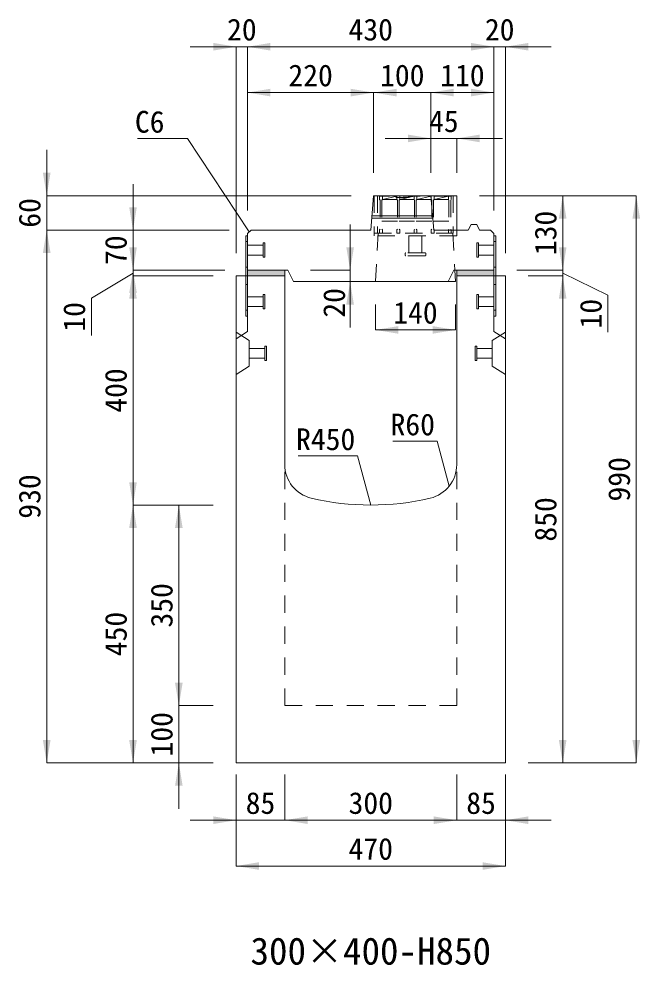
# Model space of a CAD drawing. Units: millimetres at full size, sheet at 1:40. Extents: x -1934 to 44546, y -100881 to -70395.
# Drawn here: x 13759 to 14843, y -93253 to -91602 of the extents above; entities that cross this region are included whole.
import ezdxf
from ezdxf.enums import TextEntityAlignment as Align

# ---------------------------------------------------------------- set-up
doc = ezdxf.new("R2010")
doc.units = ezdxf.units.MM
doc.header["$LTSCALE"] = 40
for name, pattern in [('CHAIN_DOUBLE_DASH', [23.5, 12, -1.5, 3.5, -1.5, 3.5, -1.5]), ('USER1', [1.35, 0.75, -0.6]), ('USER2', [1.35, 0.75, -0.6])]:
    doc.linetypes.add(name, pattern=pattern)
for name, color, linetype, lineweight in [('0_2', 7, 'Continuous', 13), ('インサート', 92, 'USER2', 9), ('グレーチング', 7, 'USER2', 5), ('プレート', 7, 'USER1', 9), ('モルタル', 7, 'Continuous', 9), ('受枠', 3, 'USER2', 5), ('寸法線', 7, 'Continuous', 9), ('引出線', 4, 'Continuous', 9), ('本体', 2, 'Continuous', 13), ('補助線', 8, 'CHAIN_DOUBLE_DASH', 5)]:
    doc.layers.add(name, color=color, linetype=linetype, lineweight=lineweight)
doc.layers.add('ハッチング_モルタル', color=30, linetype='Continuous')
doc.styles.add('ＭＳ ゴシック', font='')
doc.styles.get('ＭＳ ゴシック').set_extended_font_data('MS Gothic')

# ---------------------------------------------------------------- blocks, each defined once
blk = doc.blocks.new('filled_arrow')
at = {"color": 0, "linetype": 'Continuous', "lineweight": -2}
blk.add_solid([(7.5, 1.25), (0, 0), (7.5, -1.25)], dxfattribs=at)

msp = doc.modelspace()

# ---------------------------------------------------------------- hatches: boundary and pattern name
at = {"layer": 'ハッチング_モルタル'}
for points in [[(14157.74, -92040.41), (14157.74, -92050.41), (14222.74, -92050.41), (14222.74, -92040.41)], [(14522.74, -92040.41), (14522.74, -92050.41), (14587.74, -92050.41), (14587.74, -92040.41)]]:
    msp.add_hatch(color=256, dxfattribs=at).paths.add_polyline_path(points)

# ---------------------------------------------------------------- linework, layer by layer
at = {"layer": 'インサート'}
for p, q in [((14157.74, -91996.91), (14184.74, -91996.91)), ((14157.74, -91996.91), (14157.74, -92013.91)), ((14187.74, -91992.91), (14184.74, -91992.91)), ((14184.74, -91992.91), (14184.74, -92017.91)), ((14187.74, -92017.91), (14187.74, -91992.91)), ((14557.74, -91992.91), (14560.74, -91992.91)), ((14557.74, -92017.91), (14557.74, -91992.91)), ((14560.74, -91992.91), (14560.74, -92017.91)), ((14587.74, -91996.91), (14560.74, -91996.91)), ((14587.74, -91996.91), (14587.74, -92013.91)), ((14157.74, -92013.91), (14184.74, -92013.91)), ((14587.74, -92013.91), (14560.74, -92013.91)), ((14184.74, -92017.91), (14187.74, -92017.91)), ((14560.74, -92017.91), (14557.74, -92017.91)), ((14187.74, -92082.91), (14184.74, -92082.91)), ((14184.74, -92082.91), (14184.74, -92107.91)), ((14187.74, -92107.91), (14187.74, -92082.91)), ((14557.74, -92082.91), (14560.74, -92082.91)), ((14557.74, -92107.91), (14557.74, -92082.91)), ((14560.74, -92082.91), (14560.74, -92107.91)), ((14157.74, -92086.91), (14184.74, -92086.91)), ((14157.74, -92086.91), (14157.74, -92103.91)), ((14587.74, -92086.91), (14560.74, -92086.91)), ((14587.74, -92086.91), (14587.74, -92103.91)), ((14157.74, -92103.91), (14184.74, -92103.91)), ((14184.74, -92107.91), (14187.74, -92107.91)), ((14560.74, -92107.91), (14557.74, -92107.91)), ((14587.74, -92103.91), (14560.74, -92103.91))]:
    msp.add_line(p, q, dxfattribs=at)
at = {"layer": 'インサート', "linetype": 'Continuous', "lineweight": 5}
for p, q in [((14160.74, -92193.91), (14160.74, -92176.91)), ((14187.74, -92176.91), (14160.74, -92176.91)), ((14187.74, -92197.91), (14187.74, -92172.91)), ((14190.74, -92172.91), (14187.74, -92172.91)), ((14190.74, -92197.91), (14190.74, -92172.91)), ((14554.74, -92172.91), (14554.74, -92197.91)), ((14554.74, -92172.91), (14557.74, -92172.91)), ((14557.74, -92172.91), (14557.74, -92197.91)), ((14557.74, -92176.91), (14584.74, -92176.91)), ((14584.74, -92176.91), (14584.74, -92193.91)), ((14187.74, -92193.91), (14160.74, -92193.91)), ((14190.74, -92197.91), (14187.74, -92197.91)), ((14554.74, -92197.91), (14557.74, -92197.91)), ((14557.74, -92193.91), (14584.74, -92193.91))]:
    msp.add_line(p, q, dxfattribs=at)
at = {"layer": 'グレーチング'}
for p, q in [((14513.24, -91910.91), (14388.24, -91910.91)), ((14388.24, -91910.91), (14388.24, -91916.91)), ((14388.24, -91916.91), (14389.24, -91917.91)), ((14389.24, -91917.91), (14389.24, -91968.91)), ((14393.24, -91916.91), (14392.24, -91917.91)), ((14392.24, -91917.91), (14392.24, -91968.91)), ((14393.24, -91910.91), (14393.24, -91916.91)), ((14393.24, -91916.91), (14418.24, -91910.91)), ((14393.24, -91916.91), (14418.24, -91916.91)), ((14418.24, -91910.91), (14418.24, -91916.91)), ((14418.24, -91916.91), (14419.24, -91917.91)), ((14419.24, -91917.91), (14419.24, -91968.91)), ((14423.24, -91916.91), (14422.24, -91917.91)), ((14422.24, -91917.91), (14422.24, -91968.91)), ((14423.24, -91910.91), (14423.24, -91916.91)), ((14423.24, -91916.91), (14448.24, -91910.91)), ((14423.24, -91916.91), (14448.24, -91916.91)), ((14448.24, -91910.91), (14448.24, -91916.91)), ((14448.24, -91916.91), (14449.24, -91917.91)), ((14449.24, -91917.91), (14449.24, -91968.91)), ((14453.24, -91916.91), (14452.24, -91917.91)), ((14452.24, -91917.91), (14452.24, -91968.91)), ((14453.24, -91910.91), (14453.24, -91916.91)), ((14453.24, -91916.91), (14478.24, -91910.91)), ((14453.24, -91916.91), (14478.24, -91916.91)), ((14478.24, -91910.91), (14478.24, -91916.91)), ((14478.24, -91916.91), (14479.24, -91917.91)), ((14479.24, -91917.91), (14479.24, -91968.91)), ((14483.24, -91916.91), (14482.24, -91917.91)), ((14482.24, -91917.91), (14482.24, -91968.91)), ((14483.24, -91910.91), (14483.24, -91916.91)), ((14483.24, -91916.91), (14508.24, -91910.91)), ((14483.24, -91916.91), (14508.24, -91916.91)), ((14508.24, -91910.91), (14508.24, -91916.91)), ((14508.24, -91916.91), (14509.24, -91917.91)), ((14509.24, -91917.91), (14509.24, -91968.91)), ((14513.24, -91916.91), (14512.24, -91917.91)), ((14512.24, -91917.91), (14512.24, -91968.91)), ((14513.24, -91910.91), (14513.24, -91916.91)), ((14392.24, -91954.91), (14419.24, -91954.91)), ((14422.24, -91954.91), (14449.24, -91954.91)), ((14452.24, -91954.91), (14479.24, -91954.91)), ((14482.24, -91954.91), (14509.24, -91954.91)), ((14388.24, -91969.91), (14389.24, -91968.91)), ((14388.24, -91975.91), (14388.24, -91969.91)), ((14388.24, -91975.91), (14393.24, -91975.91)), ((14393.24, -91969.91), (14392.24, -91968.91)), ((14393.24, -91975.91), (14393.24, -91969.91)), ((14418.24, -91969.91), (14419.24, -91968.91)), ((14418.24, -91975.91), (14418.24, -91969.91)), ((14418.24, -91975.91), (14423.24, -91975.91)), ((14423.24, -91969.91), (14422.24, -91968.91)), ((14423.24, -91975.91), (14423.24, -91969.91)), ((14448.24, -91969.91), (14449.24, -91968.91)), ((14448.24, -91975.91), (14448.24, -91969.91)), ((14448.24, -91975.91), (14453.24, -91975.91)), ((14453.24, -91969.91), (14452.24, -91968.91)), ((14453.24, -91975.91), (14453.24, -91969.91)), ((14478.24, -91969.91), (14479.24, -91968.91)), ((14478.24, -91975.91), (14478.24, -91969.91)), ((14478.24, -91975.91), (14483.24, -91975.91)), ((14483.24, -91969.91), (14482.24, -91968.91)), ((14483.24, -91975.91), (14483.24, -91969.91)), ((14508.24, -91969.91), (14509.24, -91968.91)), ((14508.24, -91975.91), (14508.24, -91969.91)), ((14508.24, -91975.91), (14513.24, -91975.91)), ((14513.24, -91969.91), (14512.24, -91968.91)), ((14513.24, -91975.91), (14513.24, -91969.91))]:
    msp.add_line(p, q, dxfattribs=at)
at = {"layer": 'プレート'}
for p, q in [((14157.74, -91990.41), (14154.54, -91990.41)), ((14590.94, -91990.41), (14587.74, -91990.41)), ((14157.74, -92035.41), (14154.54, -92035.41)), ((14590.94, -92035.41), (14587.74, -92035.41)), ((14157.74, -92065.41), (14154.54, -92065.41)), ((14590.94, -92065.41), (14587.74, -92065.41)), ((14157.74, -92110.41), (14154.54, -92110.41)), ((14590.94, -92110.41), (14587.74, -92110.41))]:
    msp.add_line(p, q, dxfattribs=at)
at = {"layer": 'プレート', "linetype": 'Continuous'}
for points in [[(14154.54, -92120.41), (14154.54, -91980.41), (14157.74, -91980.41), (14157.74, -92120.41)], [(14587.74, -92120.41), (14587.74, -91980.41), (14590.94, -91980.41), (14590.94, -92120.41)]]:
    msp.add_lwpolyline(points, close=True, dxfattribs=at)
at = {"layer": 'モルタル', "lineweight": 13}
msp.add_lwpolyline([(14157.74, -92040.41), (14222.74, -92040.41), (14222.74, -92050.41), (14157.74, -92050.41)], close=True, dxfattribs=at)
at = {"layer": 'モルタル'}
msp.add_lwpolyline([(14522.74, -92040.41), (14587.74, -92040.41), (14587.74, -92050.41), (14522.74, -92050.41)], close=True, dxfattribs=at)
at = {"layer": '受枠', "linetype": 'Continuous'}
for q in [(14378.74, -91910.41), (14522.74, -91970.41)]:
    msp.add_line((14522.74, -91910.41), q, dxfattribs=at)
at = {"layer": '受枠'}
for p, q in [((14378.74, -91910.41), (14378.74, -91980.41)), ((14384.74, -91910.41), (14384.74, -91975.91)), ((14516.74, -91910.41), (14516.74, -91975.91)), ((14378.74, -91975.91), (14522.74, -91975.91)), ((14522.74, -91980.41), (14378.74, -91980.41)), ((14439.4, -92010.08), (14439.4, -91980.41)), ((14462.07, -92010.08), (14462.07, -91980.41)), ((14522.74, -91970.41), (14522.74, -91980.41)), ((14432.87, -92011.14), (14432.87, -92014.34)), ((14467.54, -92010.08), (14433.94, -92010.08)), ((14467.54, -92015.41), (14433.94, -92015.41)), ((14468.6, -92011.14), (14468.6, -92014.34))]:
    msp.add_line(p, q, dxfattribs=at)
for centre, start, end in [((14433.94, -92011.14), 90, 180), ((14433.94, -92014.34), 180, 270), ((14467.54, -92011.14), 0, 90), ((14467.54, -92014.34), 270, 0)]:
    msp.add_arc(centre, 1.07, start, end, dxfattribs=at)
at = {"layer": '寸法線'}
for p, q in [((14237.74, -91650.41), (14057.74, -91650.41)), ((14137.74, -92010.41), (14137.74, -91650.41)), ((14157.74, -91650.41), (14587.74, -91650.41)), ((14157.74, -91936.41), (14157.74, -91650.41)), ((14157.74, -91936.41), (14157.74, -91650.41)), ((14507.74, -91650.41), (14687.74, -91650.41)), ((14587.74, -91936.41), (14587.74, -91650.41)), ((14587.74, -91936.41), (14587.74, -91650.41)), ((14607.74, -92010.41), (14607.74, -91650.41)), ((14157.74, -91730.41), (14377.74, -91730.41)), ((14157.74, -91936.41), (14157.74, -91730.41)), ((14377.74, -91870.41), (14377.74, -91730.41)), ((14557.74, -91730.41), (14377.74, -91730.41)), ((14377.74, -91870.41), (14377.74, -91730.41)), ((14477.74, -91730.41), (14587.74, -91730.41)), ((14477.74, -91870.41), (14477.74, -91730.41)), ((14587.74, -91936.41), (14587.74, -91730.41)), ((14602.74, -91810.41), (14397.74, -91810.41)), ((14477.74, -91870.41), (14477.74, -91810.41)), ((14522.74, -91870.41), (14522.74, -91810.41)), ((13807.14, -91830.41), (13807.14, -92050.41)), ((14477.74, -91870.41), (14477.74, -91840.41)), ((13957.74, -92120.41), (13957.74, -91890.41)), ((14338.74, -91910.41), (13807.14, -91910.41)), ((14562.74, -91910.41), (14836.13, -91910.41)), ((14562.74, -91910.41), (14707.74, -91910.41)), ((14707.74, -92040.41), (14707.74, -91910.41)), ((14836.13, -92900.41), (14836.13, -91910.41)), ((13957.74, -91960.41), (13957.74, -92130.41)), ((14336.71, -91960.41), (14336.71, -92140.41)), ((14707.74, -91960.41), (14707.74, -92130.41)), ((13807.14, -92900.41), (13807.14, -91970.41)), ((14125.74, -91970.41), (13807.14, -91970.41)), ((14123.74, -91970.41), (13807.14, -91970.41)), ((14123.74, -91970.41), (13957.74, -91970.41)), ((13957.74, -92045.41), (13885.13, -92089.45)), ((14117.74, -92040.41), (13957.74, -92040.41)), ((14117.74, -92040.41), (13957.74, -92040.41)), ((13957.74, -92450.41), (13957.74, -92050.41)), ((14097.74, -92050.41), (13957.74, -92050.41)), ((14097.74, -92050.41), (13957.74, -92050.41)), ((14267.74, -92040.41), (14336.71, -92040.41)), ((14627.74, -92040.41), (14707.74, -92040.41)), ((14627.74, -92040.41), (14707.74, -92040.41)), ((14647.74, -92050.41), (14707.74, -92050.41)), ((14647.74, -92050.41), (14707.74, -92050.41)), ((14707.74, -92045.41), (14786.77, -92083.84)), ((14707.74, -92900.41), (14707.74, -92050.41)), ((14277.74, -92060.41), (14336.71, -92060.41)), ((13885.13, -92089.45), (13885.13, -92154.32)), ((14786.77, -92083.84), (14786.77, -92148.71)), ((14380.74, -92100.41), (14380.74, -92144.64)), ((14520.74, -92100.41), (14520.74, -92144.64)), ((14380.74, -92144.64), (14520.74, -92144.64)), ((14097.74, -92450.41), (13957.74, -92450.41)), ((13957.74, -92900.41), (13957.74, -92450.41)), ((14097.74, -92450.41), (13957.74, -92450.41)), ((14037.74, -92800.41), (14037.74, -92450.41)), ((14097.74, -92450.41), (14037.74, -92450.41)), ((14037.74, -92980.41), (14037.74, -92720.41)), ((14097.74, -92800.41), (14037.74, -92800.41)), ((14097.74, -92800.41), (14037.74, -92800.41)), ((14097.74, -92900.41), (13807.14, -92900.41)), ((14097.74, -92900.41), (13957.74, -92900.41)), ((14097.74, -92900.41), (14037.74, -92900.41)), ((14647.74, -92900.41), (14836.13, -92900.41)), ((14647.74, -92900.41), (14707.74, -92900.41)), ((14137.74, -92920.41), (14137.74, -93000.41)), ((14137.74, -92920.41), (14137.74, -93080.41)), ((14222.74, -92920.41), (14222.74, -93000.41)), ((14222.74, -92920.41), (14222.74, -93000.41)), ((14522.74, -92920.41), (14522.74, -93000.41)), ((14522.74, -92920.41), (14522.74, -93000.41)), ((14607.74, -92920.41), (14607.74, -93000.41)), ((14607.74, -92920.41), (14607.74, -93080.41)), ((14057.74, -93000.41), (14302.74, -93000.41)), ((14222.74, -93000.41), (14522.74, -93000.41)), ((14442.74, -93000.41), (14687.74, -93000.41)), ((14137.74, -93080.41), (14607.74, -93080.41))]:
    msp.add_line(p, q, dxfattribs=at)
at = {"layer": '引出線'}
for points in [[(14160.74, -91973.41), (14052.74, -91810.41), (13965.64, -91810.41)], [(14509.81, -92417.1), (14488.79, -92338.68), (14411.29, -92338.68)], [(14372.74, -92450.41), (14349.71, -92364.49), (14246.22, -92364.49)]]:
    msp.add_lwpolyline(points, dxfattribs=at)
at = {"layer": '本体'}
for p, q in [((14372.74, -91970.41), (14377.74, -91910.41)), ((14377.74, -91910.41), (14414.74, -91910.41)), ((14414.74, -91910.41), (14417.74, -91913.41)), ((14417.74, -91913.41), (14437.74, -91913.41)), ((14437.74, -91913.41), (14440.74, -91910.41)), ((14440.74, -91910.41), (14477.74, -91910.41)), ((14477.74, -91910.41), (14482.74, -91970.41)), ((14480.99, -91949.41), (14374.49, -91949.41)), ((14480.65, -91945.41), (14374.82, -91945.41)), ((14542.74, -91970.41), (14547.74, -91960.41)), ((14547.74, -91960.41), (14557.74, -91960.41)), ((14557.74, -91960.41), (14562.74, -91970.41)), ((14157.74, -91976.41), (14163.74, -91970.41)), ((14157.74, -91976.41), (14157.74, -92040.41)), ((14163.74, -91970.41), (14372.74, -91970.41)), ((14482.74, -91970.41), (14542.74, -91970.41)), ((14562.74, -91970.41), (14581.74, -91970.41)), ((14581.74, -91970.41), (14587.74, -91976.41)), ((14587.74, -91976.41), (14587.74, -92040.41)), ((14157.74, -92040.41), (14227.74, -92040.41)), ((14227.74, -92040.41), (14237.74, -92060.41)), ((14517.74, -92040.41), (14507.74, -92060.41)), ((14517.74, -92040.41), (14587.74, -92040.41)), ((14237.74, -92060.41), (14507.74, -92060.41))]:
    msp.add_line(p, q, dxfattribs=at)
at = {"layer": '本体', "linetype": 'USER2', "lineweight": 9}
for p, q in [((14385.74, -91975.91), (14380.74, -92060.41)), ((14515.74, -91975.91), (14519.55, -92040.41))]:
    msp.add_line(p, q, dxfattribs=at)
at = {"layer": '本体', "lineweight": 20}
for p, q in [((14137.74, -92900.41), (14137.74, -92050.41)), ((14137.74, -92050.41), (14222.74, -92050.41)), ((14157.74, -92050.41), (14222.74, -92050.41)), ((14157.74, -92050.41), (14157.74, -92147.41)), ((14222.74, -92380.58), (14222.74, -92050.41)), ((14522.74, -92380.18), (14522.74, -92050.41)), ((14522.74, -92050.41), (14607.74, -92050.41)), ((14587.74, -92050.41), (14587.74, -92147.41)), ((14607.74, -92900.41), (14607.74, -92050.41)), ((14137.74, -92159.92), (14157.74, -92147.41)), ((14137.74, -92148.41), (14160.74, -92162.91)), ((14584.74, -92162.91), (14607.74, -92148.41)), ((14607.74, -92159.92), (14587.74, -92147.41)), ((14160.74, -92207.91), (14160.74, -92162.91)), ((14584.74, -92207.91), (14584.74, -92162.91)), ((14160.74, -92207.91), (14137.74, -92222.41)), ((14607.74, -92222.41), (14584.74, -92207.91)), ((14137.74, -92900.41), (14607.74, -92900.41))]:
    msp.add_line(p, q, dxfattribs=at)
at = {"layer": '本体', "linetype": 'USER1', "lineweight": 20}
for q in [(14222.74, -92380.58), (14522.74, -92800.41)]:
    msp.add_line((14222.74, -92800.41), q, dxfattribs=at)
at = {"layer": '本体', "linetype": 'USER2', "lineweight": 20}
msp.add_line((14522.74, -92800.41), (14522.74, -92380.18), dxfattribs=at)
at = {"layer": '本体', "lineweight": 20}
for centre, radius, start, end in [((14282.74, -92379.89), 60, 180, 256.65756), ((14462.74, -92379.89), 60, 283.34239, 0), ((14372.74, -92000.41), 450, 256.65756, 283.34239)]:
    msp.add_arc(centre, radius, start, end, dxfattribs=at)
at = {"layer": '補助線'}
for p in [(14519.55, -92040.41), (14507.74, -92060.41)]:
    msp.add_line(p, (14520.74, -92060.41), dxfattribs=at)

# ---------------------------------------------------------------- block references
at = {"layer": '寸法線', "xscale": 5.33, "yscale": 5.33}
for p, rotation in [((14137.74, -91650.41), 180), ((14587.74, -91650.41), 180), ((14587.74, -91650.41), 180), ((14377.74, -91730.41), 180), ((14587.74, -91730.41), 180), ((14477.74, -91810.41), 180), ((13807.14, -91910.41), 90), ((14707.74, -91910.41), 270), ((14836.13, -91910.41), 270), ((13957.74, -91970.41), 90), ((13807.14, -91970.41), 270), ((13807.14, -91970.41), 270), ((13957.74, -92040.41), 90), ((14336.71, -92040.41), 90), ((14707.74, -92040.41), 90), ((14707.74, -92040.41), 90), ((13957.74, -92040.41), 270), ((13957.74, -92050.41), 270), ((13957.74, -92050.41), 270), ((14707.74, -92050.41), 270), ((14707.74, -92050.41), 270), ((14336.71, -92060.41), 270), ((14520.74, -92144.64), 180), ((13957.74, -92450.41), 90), ((13957.74, -92450.41), 270), ((14037.74, -92450.41), 270), ((14037.74, -92800.41), 90), ((14037.74, -92800.41), 90), ((13807.14, -92900.41), 90), ((13957.74, -92900.41), 90), ((14707.74, -92900.41), 90), ((14836.13, -92900.41), 90), ((14037.74, -92900.41), 270), ((14137.74, -93000.41), 180), ((14522.74, -93000.41), 180), ((14522.74, -93000.41), 180), ((14607.74, -93080.41), 180)]:
    msp.add_blockref('filled_arrow', p, dxfattribs=dict(at, rotation=rotation))
for p in [(14157.74, -91650.41), (14157.74, -91650.41), (14607.74, -91650.41), (14157.74, -91730.41), (14377.74, -91730.41), (14477.74, -91730.41), (14477.74, -91730.41), (14522.74, -91810.41), (14380.74, -92144.64), (14222.74, -93000.41), (14222.74, -93000.41), (14607.74, -93000.41), (14137.74, -93080.41)]:
    msp.add_blockref('filled_arrow', p, dxfattribs=at)
at = {"layer": '引出線', "xscale": 0.133, "yscale": 0.133}
for p, rotation in [((14160.74, -91973.41), 123.5), ((14509.81, -92417.1), 105), ((14372.74, -92450.41), 105)]:
    msp.add_blockref('filled_arrow', p, dxfattribs=dict(at, rotation=rotation))

# ---------------------------------------------------------------- texts
at = {"layer": '0_2', "style": 'ＭＳ ゴシック'}
msp.add_text('300×400-H850', height=47.47, dxfattribs=at).set_placement((14372.74, -93228.75), align=Align.MIDDLE_CENTER)
at = {"layer": '寸法線', "style": 'ＭＳ ゴシック'}
for s, p in [('20', (14147.74, -91620.41)), ('430', (14372.74, -91620.41)), ('20', (14597.74, -91620.41)), ('220', (14267.74, -91700.41)), ('100', (14427.74, -91700.41)), ('110', (14532.74, -91700.41)), ('45', (14500.24, -91780.41)), ('140', (14450.74, -92114.64)), ('85', (14180.24, -92970.41)), ('300', (14372.74, -92970.41)), ('85', (14565.24, -92970.41)), ('470', (14372.74, -93050.41))]:
    msp.add_text(s, height=37.98, dxfattribs=at).set_placement(p, align=Align.MIDDLE_CENTER)
for s, p in [('60', (13777.14, -91940.41)), ('130', (14677.74, -91975.41)), ('70', (13927.74, -92005.41)), ('20', (14308.71, -92097.42)), ('10', (13855.13, -92121.88)), ('10', (14756.77, -92116.27)), ('400', (13927.74, -92250.41)), ('990', (14806.13, -92405.41)), ('930', (13777.14, -92435.41)), ('850', (14677.74, -92475.41)), ('350', (14007.74, -92625.41)), ('450', (13927.74, -92675.41)), ('100', (14007.74, -92850.41))]:
    msp.add_text(s, height=37.98, rotation=90, dxfattribs=at).set_placement(p, align=Align.MIDDLE_CENTER)
at = {"layer": '引出線', "style": 'ＭＳ ゴシック'}
for s, p in [('C6', (14012.74, -91762.41)), ('R60', (14484.79, -92290.68)), ('R450', (14345.71, -92316.49))]:
    msp.add_text(s, height=37.98, dxfattribs=at).set_placement(p, align=Align.TOP_RIGHT)

doc.saveas('drawing.dxf')
